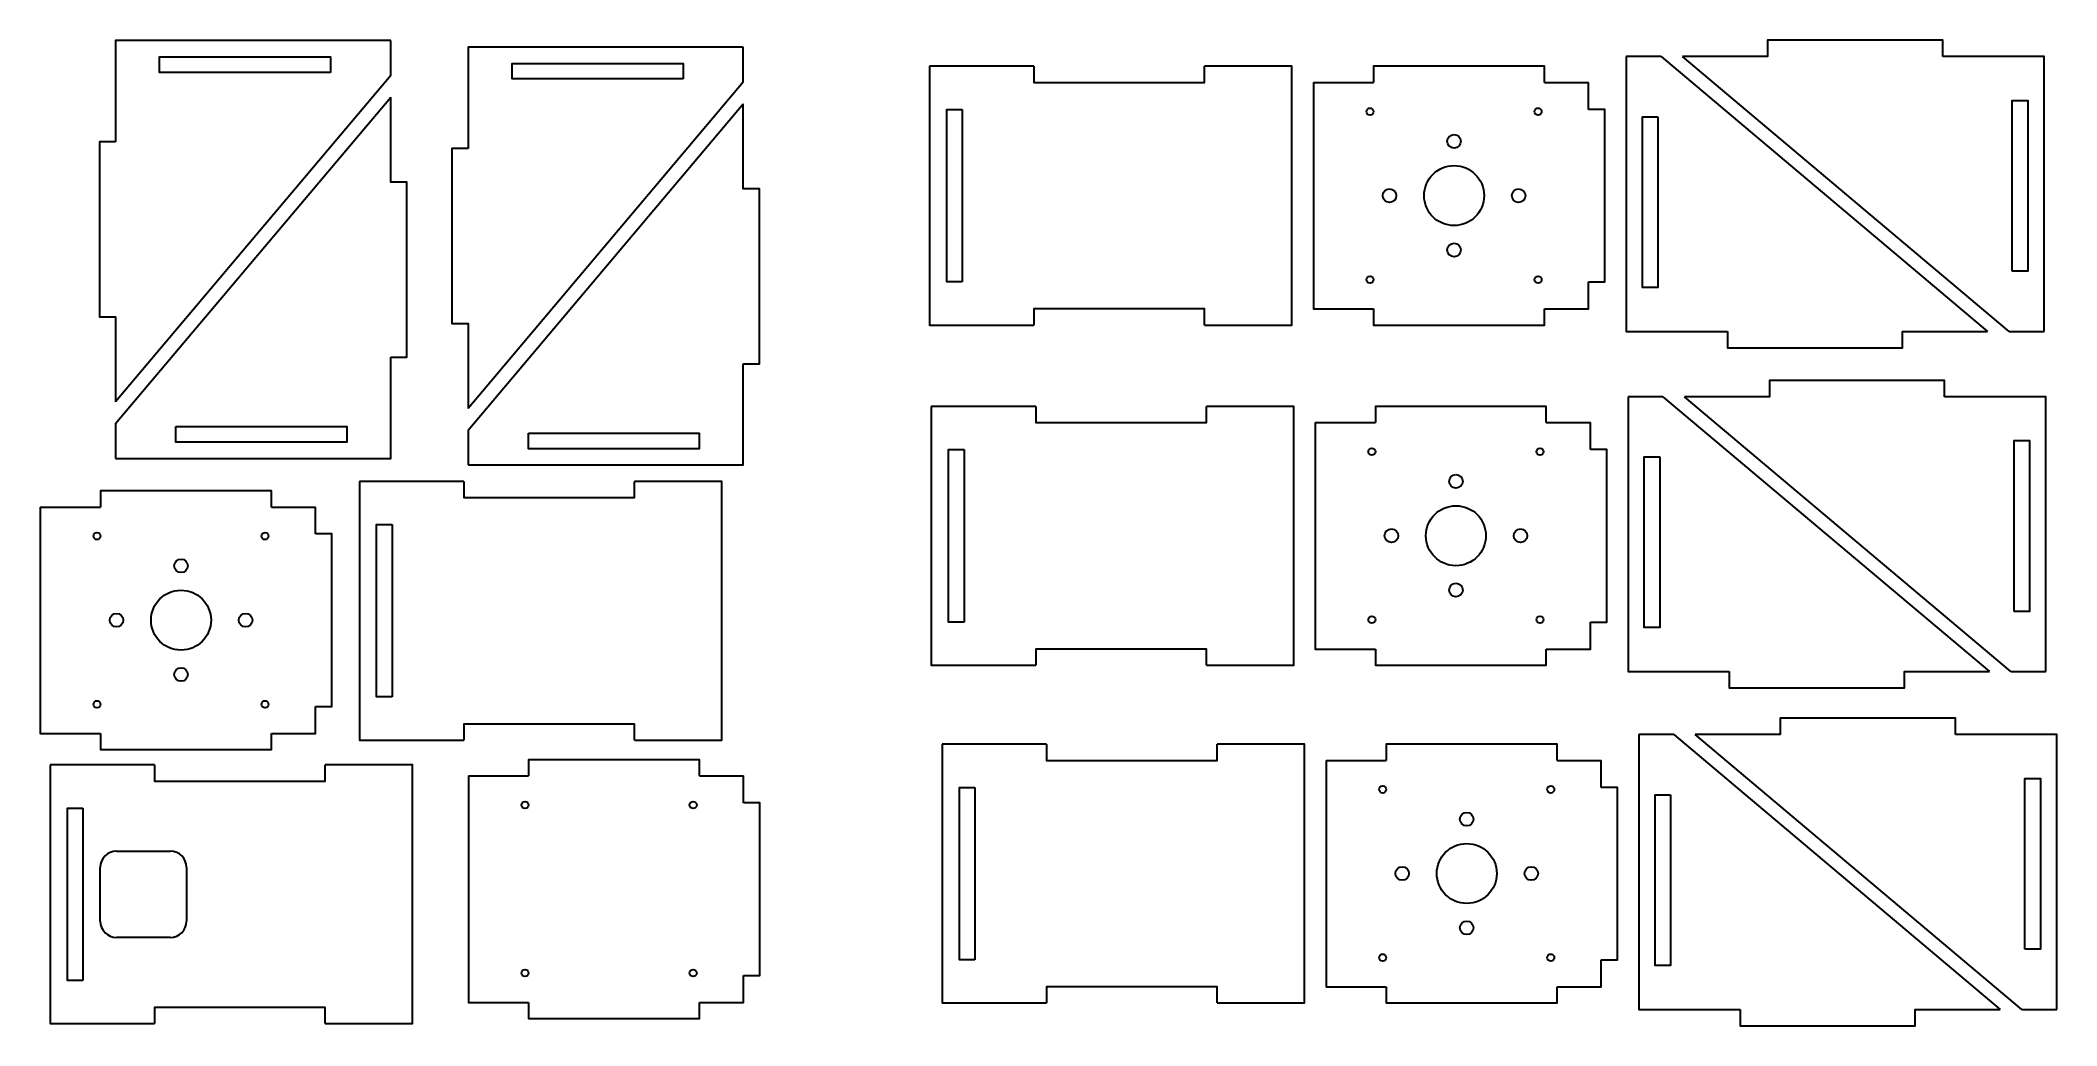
# Model space of a CAD drawing. Header units: centimetres. Extents: x -14.8 to 14.9, y -7.3 to 7.2.
import ezdxf

# ---------------------------------------------------------------- set-up
doc = ezdxf.new("R2010")
doc.units = ezdxf.units.CM
doc.header["$MEASUREMENT"] = 0
doc.layers.add('Layer 1', color=7, linetype='Continuous')

msp = doc.modelspace()

# ---------------------------------------------------------------- linework, layer by layer
at = {"layer": 'Layer 1', "color": 250, "lineweight": 30}
for centre in [(6.00663, 5.67847), (5.05667, 4.87849), (6.95659, 4.87849), (6.00663, 4.07852), (6.0344, 0.67015), (5.08444, -0.12983), (6.98436, -0.12983), (-12.73303, -0.5734), (6.0344, -0.9298), (-13.68299, -1.37338), (-11.78307, -1.37338), (-12.73303, -2.17335), (6.19316, -4.30404), (5.2432, -5.10402), (7.14312, -5.10402), (6.19316, -5.90399)]:
    msp.add_ellipse(centre, major_axis=(0, 0.09995), ratio=1, dxfattribs=at)
at = {"layer": 'Layer 1', "lineweight": 30}
for points, knots in [([(-9.64658, 7.16041), (-9.64658, 7.16041), (-13.69577, 7.16041), (-13.69577, 7.16041), (-13.69577, 7.16041), (-13.69577, 7.16041), (-13.69577, 5.67027), (-13.69577, 5.67027)], [0, 0, 0, 0, 0.33333333, 0.33333333, 0.33333333, 0.33333333, 1, 1, 1, 1]), ([(13.20056, 6.92604), (13.20056, 6.92604), (13.20056, 7.16522), (13.20056, 7.16522), (13.20056, 7.16522), (13.20056, 7.16522), (10.62246, 7.16522), (10.62246, 7.16522), (10.62246, 7.16522), (10.62246, 7.16522), (10.62246, 6.92604), (10.62246, 6.92604), (10.62246, 6.92604), (10.62246, 6.92604), (9.37151, 6.92604), (9.37151, 6.92604)], [0, 0, 0, 0, 0.2, 0.2, 0.2, 0.2, 0.4, 0.4, 0.4, 0.4, 0.6, 0.6, 0.6, 0.6, 1, 1, 1, 1]), ([(-10.53347, 6.69262), (-10.53347, 6.69262), (-10.53347, 6.92122), (-10.53347, 6.92122), (-10.53347, 6.92122), (-10.53347, 6.92122), (-13.04807, 6.92122), (-13.04807, 6.92122), (-13.04807, 6.92122), (-13.04807, 6.92122), (-13.04807, 6.69262), (-13.04807, 6.69262), (-13.04807, 6.69262), (-13.04807, 6.69262), (-10.53347, 6.69262), (-10.53347, 6.69262)], [0, 0, 0, 0, 0.2, 0.2, 0.2, 0.2, 0.4, 0.4, 0.4, 0.4, 0.6, 0.6, 0.6, 0.6, 1, 1, 1, 1]), ([(-4.45584, 7.06342), (-4.45584, 7.06342), (-8.50503, 7.06342), (-8.50503, 7.06342), (-8.50503, 7.06342), (-8.50503, 7.06342), (-8.50503, 5.57328), (-8.50503, 5.57328)], [0, 0, 0, 0, 0.33333333, 0.33333333, 0.33333333, 0.33333333, 1, 1, 1, 1]), ([(8.53966, 6.92604), (8.53966, 6.92604), (8.53966, 2.87685), (8.53966, 2.87685), (8.53966, 2.87685), (8.53966, 2.87685), (10.0298, 2.87685), (10.0298, 2.87685)], [0, 0, 0, 0, 0.33333333, 0.33333333, 0.33333333, 0.33333333, 1, 1, 1, 1]), ([(14.6907, 2.87685), (14.6907, 2.87685), (14.6907, 6.92604), (14.6907, 6.92604), (14.6907, 6.92604), (14.6907, 6.92604), (13.20056, 6.92604), (13.20056, 6.92604)], [0, 0, 0, 0, 0.33333333, 0.33333333, 0.33333333, 0.33333333, 1, 1, 1, 1]), ([(-5.34273, 6.59563), (-5.34273, 6.59563), (-5.34273, 6.82423), (-5.34273, 6.82423), (-5.34273, 6.82423), (-5.34273, 6.82423), (-7.85733, 6.82423), (-7.85733, 6.82423), (-7.85733, 6.82423), (-7.85733, 6.82423), (-7.85733, 6.59563), (-7.85733, 6.59563), (-7.85733, 6.59563), (-7.85733, 6.59563), (-5.34273, 6.59563), (-5.34273, 6.59563)], [0, 0, 0, 0, 0.2, 0.2, 0.2, 0.2, 0.4, 0.4, 0.4, 0.4, 0.6, 0.6, 0.6, 0.6, 1, 1, 1, 1]), ([(-1.71602, 6.78243), (-1.71602, 6.78243), (-1.71602, 2.97243), (-1.71602, 2.97243), (-1.71602, 2.97243), (-1.71602, 2.97243), (-0.17932, 2.97243), (-0.17932, 2.97243)], [0, 0, 0, 0, 0.33333333, 0.33333333, 0.33333333, 0.33333333, 1, 1, 1, 1]), ([(-0.17932, 6.78243), (-0.17932, 6.78243), (-0.17932, 6.54325), (-0.17932, 6.54325), (-0.17932, 6.54325), (-0.17932, 6.54325), (2.33528, 6.54325), (2.33528, 6.54325), (2.33528, 6.54325), (2.33528, 6.54325), (2.33528, 6.78243), (2.33528, 6.78243)], [0, 0, 0, 0, 0.25, 0.25, 0.25, 0.25, 0.5, 0.5, 0.5, 0.5, 1, 1, 1, 1]), ([(2.33528, 2.97243), (2.33528, 2.97243), (3.61798, 2.97243), (3.61798, 2.97243), (3.61798, 2.97243), (3.61798, 2.97243), (3.61798, 6.78243), (3.61798, 6.78243), (3.61798, 6.78243), (3.61798, 6.78243), (2.33528, 6.78243), (2.33528, 6.78243)], [0, 0, 0, 0, 0.25, 0.25, 0.25, 0.25, 0.5, 0.5, 0.5, 0.5, 1, 1, 1, 1]), ([(3.93548, 6.54325), (3.93548, 6.54325), (3.93548, 3.2095), (3.93548, 3.2095), (3.93548, 3.2095), (3.93548, 3.2095), (4.82236, 3.2095), (4.82236, 3.2095)], [0, 0, 0, 0, 0.33333333, 0.33333333, 0.33333333, 0.33333333, 1, 1, 1, 1]), ([(7.33696, 6.54325), (7.33696, 6.54325), (7.33696, 6.78243), (7.33696, 6.78243), (7.33696, 6.78243), (7.33696, 6.78243), (4.82236, 6.78243), (4.82236, 6.78243), (4.82236, 6.78243), (4.82236, 6.78243), (4.82236, 6.54325), (4.82236, 6.54325)], [0, 0, 0, 0, 0.25, 0.25, 0.25, 0.25, 0.5, 0.5, 0.5, 0.5, 1, 1, 1, 1]), ([(-9.64658, 2.49951), (-9.64658, 2.49951), (-9.4074, 2.49951), (-9.4074, 2.49951), (-9.4074, 2.49951), (-9.4074, 2.49951), (-9.4074, 5.07761), (-9.4074, 5.07761), (-9.4074, 5.07761), (-9.4074, 5.07761), (-9.64658, 5.07761), (-9.64658, 5.07761), (-9.64658, 5.07761), (-9.64658, 5.07761), (-9.64658, 6.32856), (-9.64658, 6.32856)], [0, 0, 0, 0, 0.2, 0.2, 0.2, 0.2, 0.4, 0.4, 0.4, 0.4, 0.6, 0.6, 0.6, 0.6, 1, 1, 1, 1]), ([(14.22291, 3.76374), (14.22291, 3.76374), (14.45151, 3.76374), (14.45151, 3.76374), (14.45151, 3.76374), (14.45151, 3.76374), (14.45151, 6.27834), (14.45151, 6.27834), (14.45151, 6.27834), (14.45151, 6.27834), (14.22291, 6.27834), (14.22291, 6.27834), (14.22291, 6.27834), (14.22291, 6.27834), (14.22291, 3.76374), (14.22291, 3.76374)], [0, 0, 0, 0, 0.2, 0.2, 0.2, 0.2, 0.4, 0.4, 0.4, 0.4, 0.6, 0.6, 0.6, 0.6, 1, 1, 1, 1]), ([(-4.45584, 2.40252), (-4.45584, 2.40252), (-4.21666, 2.40252), (-4.21666, 2.40252), (-4.21666, 2.40252), (-4.21666, 2.40252), (-4.21666, 4.98062), (-4.21666, 4.98062), (-4.21666, 4.98062), (-4.21666, 4.98062), (-4.45584, 4.98062), (-4.45584, 4.98062), (-4.45584, 4.98062), (-4.45584, 4.98062), (-4.45584, 6.23157), (-4.45584, 6.23157)], [0, 0, 0, 0, 0.2, 0.2, 0.2, 0.2, 0.4, 0.4, 0.4, 0.4, 0.6, 0.6, 0.6, 0.6, 1, 1, 1, 1]), ([(-1.23342, 3.60743), (-1.23342, 3.60743), (-1.46202, 3.60743), (-1.46202, 3.60743), (-1.46202, 3.60743), (-1.46202, 3.60743), (-1.46202, 6.1432), (-1.46202, 6.1432), (-1.46202, 6.1432), (-1.46202, 6.1432), (-1.46202, 6.14743), (-1.46202, 6.14743), (-1.46202, 6.14743), (-1.46202, 6.14743), (-1.23342, 6.14743), (-1.23342, 6.14743)], [0, 0, 0, 0, 0.2, 0.2, 0.2, 0.2, 0.4, 0.4, 0.4, 0.4, 0.6, 0.6, 0.6, 0.6, 1, 1, 1, 1]), ([(4.8211, 6.11588), (4.8211, 6.14452), (4.79788, 6.16774), (4.76924, 6.16774), (4.76924, 6.16774), (4.7406, 6.16774), (4.71739, 6.14452), (4.71739, 6.11588), (4.71739, 6.11588), (4.71739, 6.08724), (4.7406, 6.06402), (4.76924, 6.06402), (4.76924, 6.06402), (4.79788, 6.06402), (4.8211, 6.08724), (4.8211, 6.11588)], [0, 0, 0, 0, 0.2, 0.2, 0.2, 0.2, 0.4, 0.4, 0.4, 0.4, 0.6, 0.6, 0.6, 0.6, 1, 1, 1, 1]), ([(7.29588, 6.11588), (7.29588, 6.14452), (7.27266, 6.16774), (7.24402, 6.16774), (7.24402, 6.16774), (7.21538, 6.16774), (7.19217, 6.14452), (7.19217, 6.11588), (7.19217, 6.11588), (7.19217, 6.08724), (7.21538, 6.06402), (7.24402, 6.06402), (7.24402, 6.06402), (7.27266, 6.06402), (7.29588, 6.08724), (7.29588, 6.11588)], [0, 0, 0, 0, 0.2, 0.2, 0.2, 0.2, 0.4, 0.4, 0.4, 0.4, 0.6, 0.6, 0.6, 0.6, 1, 1, 1, 1]), ([(7.98678, 3.60743), (7.98678, 3.60743), (8.22596, 3.60743), (8.22596, 3.60743), (8.22596, 3.60743), (8.22596, 3.60743), (8.22596, 6.14743), (8.22596, 6.14743), (8.22596, 6.14743), (8.22596, 6.14743), (7.98678, 6.14743), (7.98678, 6.14743)], [0, 0, 0, 0, 0.25, 0.25, 0.25, 0.25, 0.5, 0.5, 0.5, 0.5, 1, 1, 1, 1]), ([(9.00745, 6.03915), (9.00745, 6.03915), (8.77885, 6.03915), (8.77885, 6.03915), (8.77885, 6.03915), (8.77885, 6.03915), (8.77885, 3.52455), (8.77885, 3.52455), (8.77885, 3.52455), (8.77885, 3.52455), (9.00745, 3.52455), (9.00745, 3.52455), (9.00745, 3.52455), (9.00745, 3.52455), (9.00745, 6.03915), (9.00745, 6.03915)], [0, 0, 0, 0, 0.2, 0.2, 0.2, 0.2, 0.4, 0.4, 0.4, 0.4, 0.6, 0.6, 0.6, 0.6, 1, 1, 1, 1]), ([(-13.69577, 5.67027), (-13.69577, 5.67027), (-13.93495, 5.67027), (-13.93495, 5.67027), (-13.93495, 5.67027), (-13.93495, 5.67027), (-13.93495, 3.09217), (-13.93495, 3.09217), (-13.93495, 3.09217), (-13.93495, 3.09217), (-13.69577, 3.09217), (-13.69577, 3.09217), (-13.69577, 3.09217), (-13.69577, 3.09217), (-13.69577, 1.84122), (-13.69577, 1.84122)], [0, 0, 0, 0, 0.2, 0.2, 0.2, 0.2, 0.4, 0.4, 0.4, 0.4, 0.6, 0.6, 0.6, 0.6, 1, 1, 1, 1]), ([(-8.50503, 5.57328), (-8.50503, 5.57328), (-8.74421, 5.57328), (-8.74421, 5.57328), (-8.74421, 5.57328), (-8.74421, 5.57328), (-8.74421, 2.99518), (-8.74421, 2.99518), (-8.74421, 2.99518), (-8.74421, 2.99518), (-8.50503, 2.99518), (-8.50503, 2.99518), (-8.50503, 2.99518), (-8.50503, 2.99518), (-8.50503, 1.74423), (-8.50503, 1.74423)], [0, 0, 0, 0, 0.2, 0.2, 0.2, 0.2, 0.4, 0.4, 0.4, 0.4, 0.6, 0.6, 0.6, 0.6, 1, 1, 1, 1]), ([(6.44796, 4.87849), (6.44796, 5.12223), (6.25037, 5.31982), (6.00664, 5.31982), (6.00664, 5.31982), (5.7629, 5.31982), (5.56531, 5.12223), (5.56531, 4.87849), (5.56531, 4.87849), (5.56531, 4.63475), (5.7629, 4.43717), (6.00664, 4.43717), (6.00664, 4.43717), (6.25037, 4.43717), (6.44796, 4.63475), (6.44796, 4.87849)], [0, 0, 0, 0, 0.2, 0.2, 0.2, 0.2, 0.4, 0.4, 0.4, 0.4, 0.6, 0.6, 0.6, 0.6, 1, 1, 1, 1]), ([(4.8211, 3.6411), (4.8211, 3.66974), (4.79788, 3.69296), (4.76924, 3.69296), (4.76924, 3.69296), (4.7406, 3.69296), (4.71739, 3.66974), (4.71739, 3.6411), (4.71739, 3.6411), (4.71739, 3.61246), (4.7406, 3.58924), (4.76924, 3.58924), (4.76924, 3.58924), (4.79788, 3.58924), (4.8211, 3.61246), (4.8211, 3.6411)], [0, 0, 0, 0, 0.2, 0.2, 0.2, 0.2, 0.4, 0.4, 0.4, 0.4, 0.6, 0.6, 0.6, 0.6, 1, 1, 1, 1]), ([(7.29588, 3.6411), (7.29588, 3.66974), (7.27266, 3.69296), (7.24402, 3.69296), (7.24402, 3.69296), (7.21538, 3.69296), (7.19217, 3.66974), (7.19217, 3.6411), (7.19217, 3.6411), (7.19217, 3.61246), (7.21538, 3.58924), (7.24402, 3.58924), (7.24402, 3.58924), (7.27266, 3.58924), (7.29588, 3.61246), (7.29588, 3.6411)], [0, 0, 0, 0, 0.2, 0.2, 0.2, 0.2, 0.4, 0.4, 0.4, 0.4, 0.6, 0.6, 0.6, 0.6, 1, 1, 1, 1]), ([(7.33696, 3.2095), (7.33696, 3.2095), (7.98678, 3.2095), (7.98678, 3.2095), (7.98678, 3.2095), (7.98678, 3.2095), (7.98678, 3.60743), (7.98678, 3.60743)], [0, 0, 0, 0, 0.33333333, 0.33333333, 0.33333333, 0.33333333, 1, 1, 1, 1]), ([(2.33528, 2.97243), (2.33528, 2.97243), (2.33528, 3.2095), (2.33528, 3.2095), (2.33528, 3.2095), (2.33528, 3.2095), (-0.17932, 3.2095), (-0.17932, 3.2095), (-0.17932, 3.2095), (-0.17932, 3.2095), (-0.17932, 2.97243), (-0.17932, 2.97243)], [0, 0, 0, 0, 0.25, 0.25, 0.25, 0.25, 0.5, 0.5, 0.5, 0.5, 1, 1, 1, 1]), ([(4.82236, 3.2095), (4.82236, 3.2095), (4.82236, 2.97243), (4.82236, 2.97243), (4.82236, 2.97243), (4.82236, 2.97243), (7.33696, 2.97243), (7.33696, 2.97243), (7.33696, 2.97243), (7.33696, 2.97243), (7.33696, 3.2095), (7.33696, 3.2095)], [0, 0, 0, 0, 0.25, 0.25, 0.25, 0.25, 0.5, 0.5, 0.5, 0.5, 1, 1, 1, 1]), ([(10.0298, 2.87685), (10.0298, 2.87685), (10.0298, 2.63767), (10.0298, 2.63767), (10.0298, 2.63767), (10.0298, 2.63767), (12.6079, 2.63767), (12.6079, 2.63767), (12.6079, 2.63767), (12.6079, 2.63767), (12.6079, 2.87685), (12.6079, 2.87685), (12.6079, 2.87685), (12.6079, 2.87685), (13.85885, 2.87685), (13.85885, 2.87685)], [0, 0, 0, 0, 0.2, 0.2, 0.2, 0.2, 0.4, 0.4, 0.4, 0.4, 0.6, 0.6, 0.6, 0.6, 1, 1, 1, 1]), ([(-13.69577, 1.00937), (-13.69577, 1.00937), (-9.64658, 1.00937), (-9.64658, 1.00937), (-9.64658, 1.00937), (-9.64658, 1.00937), (-9.64658, 2.49951), (-9.64658, 2.49951)], [0, 0, 0, 0, 0.33333333, 0.33333333, 0.33333333, 0.33333333, 1, 1, 1, 1]), ([(-8.50503, 0.91238), (-8.50503, 0.91238), (-4.45584, 0.91238), (-4.45584, 0.91238), (-4.45584, 0.91238), (-4.45584, 0.91238), (-4.45584, 2.40252), (-4.45584, 2.40252)], [0, 0, 0, 0, 0.33333333, 0.33333333, 0.33333333, 0.33333333, 1, 1, 1, 1]), ([(13.22833, 1.91772), (13.22833, 1.91772), (13.22833, 2.1569), (13.22833, 2.1569), (13.22833, 2.1569), (13.22833, 2.1569), (10.65023, 2.1569), (10.65023, 2.1569), (10.65023, 2.1569), (10.65023, 2.1569), (10.65023, 1.91772), (10.65023, 1.91772), (10.65023, 1.91772), (10.65023, 1.91772), (9.39928, 1.91772), (9.39928, 1.91772)], [0, 0, 0, 0, 0.2, 0.2, 0.2, 0.2, 0.4, 0.4, 0.4, 0.4, 0.6, 0.6, 0.6, 0.6, 1, 1, 1, 1]), ([(8.56743, 1.91772), (8.56743, 1.91772), (8.56743, -2.13147), (8.56743, -2.13147), (8.56743, -2.13147), (8.56743, -2.13147), (10.05757, -2.13147), (10.05757, -2.13147)], [0, 0, 0, 0, 0.33333333, 0.33333333, 0.33333333, 0.33333333, 1, 1, 1, 1]), ([(14.71847, -2.13147), (14.71847, -2.13147), (14.71847, 1.91772), (14.71847, 1.91772), (14.71847, 1.91772), (14.71847, 1.91772), (13.22833, 1.91772), (13.22833, 1.91772)], [0, 0, 0, 0, 0.33333333, 0.33333333, 0.33333333, 0.33333333, 1, 1, 1, 1]), ([(-1.68825, 1.77411), (-1.68825, 1.77411), (-1.68825, -2.03589), (-1.68825, -2.03589), (-1.68825, -2.03589), (-1.68825, -2.03589), (-0.15155, -2.03589), (-0.15155, -2.03589)], [0, 0, 0, 0, 0.33333333, 0.33333333, 0.33333333, 0.33333333, 1, 1, 1, 1]), ([(-0.15155, 1.77411), (-0.15155, 1.77411), (-0.15155, 1.53493), (-0.15155, 1.53493), (-0.15155, 1.53493), (-0.15155, 1.53493), (2.36305, 1.53493), (2.36305, 1.53493), (2.36305, 1.53493), (2.36305, 1.53493), (2.36305, 1.77411), (2.36305, 1.77411)], [0, 0, 0, 0, 0.25, 0.25, 0.25, 0.25, 0.5, 0.5, 0.5, 0.5, 1, 1, 1, 1]), ([(2.36305, -2.03589), (2.36305, -2.03589), (3.64575, -2.03589), (3.64575, -2.03589), (3.64575, -2.03589), (3.64575, -2.03589), (3.64575, 1.77411), (3.64575, 1.77411), (3.64575, 1.77411), (3.64575, 1.77411), (2.36305, 1.77411), (2.36305, 1.77411)], [0, 0, 0, 0, 0.25, 0.25, 0.25, 0.25, 0.5, 0.5, 0.5, 0.5, 1, 1, 1, 1]), ([(3.96325, 1.53493), (3.96325, 1.53493), (3.96325, -1.79882), (3.96325, -1.79882), (3.96325, -1.79882), (3.96325, -1.79882), (4.85013, -1.79882), (4.85013, -1.79882)], [0, 0, 0, 0, 0.33333333, 0.33333333, 0.33333333, 0.33333333, 1, 1, 1, 1]), ([(7.36473, 1.53493), (7.36473, 1.53493), (7.36473, 1.77411), (7.36473, 1.77411), (7.36473, 1.77411), (7.36473, 1.77411), (4.85013, 1.77411), (4.85013, 1.77411), (4.85013, 1.77411), (4.85013, 1.77411), (4.85013, 1.53493), (4.85013, 1.53493)], [0, 0, 0, 0, 0.25, 0.25, 0.25, 0.25, 0.5, 0.5, 0.5, 0.5, 1, 1, 1, 1]), ([(-12.80888, 1.47716), (-12.80888, 1.47716), (-12.80888, 1.24856), (-12.80888, 1.24856), (-12.80888, 1.24856), (-12.80888, 1.24856), (-10.29428, 1.24856), (-10.29428, 1.24856), (-10.29428, 1.24856), (-10.29428, 1.24856), (-10.29428, 1.47716), (-10.29428, 1.47716), (-10.29428, 1.47716), (-10.29428, 1.47716), (-12.80888, 1.47716), (-12.80888, 1.47716)], [0, 0, 0, 0, 0.2, 0.2, 0.2, 0.2, 0.4, 0.4, 0.4, 0.4, 0.6, 0.6, 0.6, 0.6, 1, 1, 1, 1]), ([(-7.61814, 1.38017), (-7.61814, 1.38017), (-7.61814, 1.15157), (-7.61814, 1.15157), (-7.61814, 1.15157), (-7.61814, 1.15157), (-5.10354, 1.15157), (-5.10354, 1.15157), (-5.10354, 1.15157), (-5.10354, 1.15157), (-5.10354, 1.38017), (-5.10354, 1.38017), (-5.10354, 1.38017), (-5.10354, 1.38017), (-7.61814, 1.38017), (-7.61814, 1.38017)], [0, 0, 0, 0, 0.2, 0.2, 0.2, 0.2, 0.4, 0.4, 0.4, 0.4, 0.6, 0.6, 0.6, 0.6, 1, 1, 1, 1]), ([(14.25068, -1.24458), (14.25068, -1.24458), (14.47928, -1.24458), (14.47928, -1.24458), (14.47928, -1.24458), (14.47928, -1.24458), (14.47928, 1.27002), (14.47928, 1.27002), (14.47928, 1.27002), (14.47928, 1.27002), (14.25068, 1.27002), (14.25068, 1.27002), (14.25068, 1.27002), (14.25068, 1.27002), (14.25068, -1.24458), (14.25068, -1.24458)], [0, 0, 0, 0, 0.2, 0.2, 0.2, 0.2, 0.4, 0.4, 0.4, 0.4, 0.6, 0.6, 0.6, 0.6, 1, 1, 1, 1]), ([(-1.20565, -1.40089), (-1.20565, -1.40089), (-1.43425, -1.40089), (-1.43425, -1.40089), (-1.43425, -1.40089), (-1.43425, -1.40089), (-1.43425, 1.13488), (-1.43425, 1.13488), (-1.43425, 1.13488), (-1.43425, 1.13488), (-1.43425, 1.13911), (-1.43425, 1.13911), (-1.43425, 1.13911), (-1.43425, 1.13911), (-1.20565, 1.13911), (-1.20565, 1.13911)], [0, 0, 0, 0, 0.2, 0.2, 0.2, 0.2, 0.4, 0.4, 0.4, 0.4, 0.6, 0.6, 0.6, 0.6, 1, 1, 1, 1]), ([(4.84887, 1.10756), (4.84887, 1.1362), (4.82565, 1.15942), (4.79701, 1.15942), (4.79701, 1.15942), (4.76837, 1.15942), (4.74516, 1.1362), (4.74516, 1.10756), (4.74516, 1.10756), (4.74516, 1.07892), (4.76837, 1.0557), (4.79701, 1.0557), (4.79701, 1.0557), (4.82565, 1.0557), (4.84887, 1.07892), (4.84887, 1.10756)], [0, 0, 0, 0, 0.2, 0.2, 0.2, 0.2, 0.4, 0.4, 0.4, 0.4, 0.6, 0.6, 0.6, 0.6, 1, 1, 1, 1]), ([(7.32365, 1.10756), (7.32365, 1.1362), (7.30043, 1.15942), (7.27179, 1.15942), (7.27179, 1.15942), (7.24315, 1.15942), (7.21994, 1.1362), (7.21994, 1.10756), (7.21994, 1.10756), (7.21994, 1.07892), (7.24315, 1.0557), (7.27179, 1.0557), (7.27179, 1.0557), (7.30043, 1.0557), (7.32365, 1.07892), (7.32365, 1.10756)], [0, 0, 0, 0, 0.2, 0.2, 0.2, 0.2, 0.4, 0.4, 0.4, 0.4, 0.6, 0.6, 0.6, 0.6, 1, 1, 1, 1]), ([(8.01455, -1.40089), (8.01455, -1.40089), (8.25373, -1.40089), (8.25373, -1.40089), (8.25373, -1.40089), (8.25373, -1.40089), (8.25373, 1.13911), (8.25373, 1.13911), (8.25373, 1.13911), (8.25373, 1.13911), (8.01455, 1.13911), (8.01455, 1.13911)], [0, 0, 0, 0, 0.25, 0.25, 0.25, 0.25, 0.5, 0.5, 0.5, 0.5, 1, 1, 1, 1]), ([(9.03522, 1.03083), (9.03522, 1.03083), (8.80662, 1.03083), (8.80662, 1.03083), (8.80662, 1.03083), (8.80662, 1.03083), (8.80662, -1.48377), (8.80662, -1.48377), (8.80662, -1.48377), (8.80662, -1.48377), (9.03522, -1.48377), (9.03522, -1.48377), (9.03522, -1.48377), (9.03522, -1.48377), (9.03522, 1.03083), (9.03522, 1.03083)], [0, 0, 0, 0, 0.2, 0.2, 0.2, 0.2, 0.4, 0.4, 0.4, 0.4, 0.6, 0.6, 0.6, 0.6, 1, 1, 1, 1]), ([(-10.1073, 0.67027), (-10.1073, 0.67027), (-10.1073, -3.13973), (-10.1073, -3.13973), (-10.1073, -3.13973), (-10.1073, -3.13973), (-8.5706, -3.13973), (-8.5706, -3.13973)], [0, 0, 0, 0, 0.33333333, 0.33333333, 0.33333333, 0.33333333, 1, 1, 1, 1]), ([(-8.5706, 0.67027), (-8.5706, 0.67027), (-8.5706, 0.43109), (-8.5706, 0.43109), (-8.5706, 0.43109), (-8.5706, 0.43109), (-6.056, 0.43109), (-6.056, 0.43109), (-6.056, 0.43109), (-6.056, 0.43109), (-6.056, 0.67027), (-6.056, 0.67027)], [0, 0, 0, 0, 0.25, 0.25, 0.25, 0.25, 0.5, 0.5, 0.5, 0.5, 1, 1, 1, 1]), ([(-6.056, -3.13973), (-6.056, -3.13973), (-4.7733, -3.13973), (-4.7733, -3.13973), (-4.7733, -3.13973), (-4.7733, -3.13973), (-4.7733, 0.67027), (-4.7733, 0.67027), (-4.7733, 0.67027), (-4.7733, 0.67027), (-6.056, 0.67027), (-6.056, 0.67027)], [0, 0, 0, 0, 0.25, 0.25, 0.25, 0.25, 0.5, 0.5, 0.5, 0.5, 1, 1, 1, 1]), ([(-11.4027, 0.29138), (-11.4027, 0.29138), (-11.4027, 0.53056), (-11.4027, 0.53056), (-11.4027, 0.53056), (-11.4027, 0.53056), (-13.9173, 0.53056), (-13.9173, 0.53056), (-13.9173, 0.53056), (-13.9173, 0.53056), (-13.9173, 0.29138), (-13.9173, 0.29138)], [0, 0, 0, 0, 0.25, 0.25, 0.25, 0.25, 0.5, 0.5, 0.5, 0.5, 1, 1, 1, 1]), ([(6.47573, -0.12983), (6.47573, 0.11391), (6.27814, 0.3115), (6.03441, 0.3115), (6.03441, 0.3115), (5.79067, 0.3115), (5.59308, 0.11391), (5.59308, -0.12983), (5.59308, -0.12983), (5.59308, -0.37357), (5.79067, -0.57115), (6.03441, -0.57115), (6.03441, -0.57115), (6.27814, -0.57115), (6.47573, -0.37357), (6.47573, -0.12983)], [0, 0, 0, 0, 0.2, 0.2, 0.2, 0.2, 0.4, 0.4, 0.4, 0.4, 0.6, 0.6, 0.6, 0.6, 1, 1, 1, 1]), ([(-14.80418, 0.29138), (-14.80418, 0.29138), (-14.80418, -3.04237), (-14.80418, -3.04237), (-14.80418, -3.04237), (-14.80418, -3.04237), (-13.9173, -3.04237), (-13.9173, -3.04237)], [0, 0, 0, 0, 0.33333333, 0.33333333, 0.33333333, 0.33333333, 1, 1, 1, 1]), ([(-9.6247, -2.50473), (-9.6247, -2.50473), (-9.8533, -2.50473), (-9.8533, -2.50473), (-9.8533, -2.50473), (-9.8533, -2.50473), (-9.8533, 0.03104), (-9.8533, 0.03104), (-9.8533, 0.03104), (-9.8533, 0.03104), (-9.8533, 0.03527), (-9.8533, 0.03527), (-9.8533, 0.03527), (-9.8533, 0.03527), (-9.6247, 0.03527), (-9.6247, 0.03527)], [0, 0, 0, 0, 0.2, 0.2, 0.2, 0.2, 0.4, 0.4, 0.4, 0.4, 0.6, 0.6, 0.6, 0.6, 1, 1, 1, 1]), ([(-13.91856, -0.13599), (-13.91856, -0.10735), (-13.94178, -0.08413), (-13.97042, -0.08413), (-13.97042, -0.08413), (-13.99906, -0.08413), (-14.02227, -0.10735), (-14.02227, -0.13599), (-14.02227, -0.13599), (-14.02227, -0.16463), (-13.99906, -0.18785), (-13.97042, -0.18785), (-13.97042, -0.18785), (-13.94178, -0.18785), (-13.91856, -0.16463), (-13.91856, -0.13599)], [0, 0, 0, 0, 0.2, 0.2, 0.2, 0.2, 0.4, 0.4, 0.4, 0.4, 0.6, 0.6, 0.6, 0.6, 1, 1, 1, 1]), ([(-11.44378, -0.13599), (-11.44378, -0.10735), (-11.467, -0.08413), (-11.49564, -0.08413), (-11.49564, -0.08413), (-11.52428, -0.08413), (-11.54749, -0.10735), (-11.54749, -0.13599), (-11.54749, -0.13599), (-11.54749, -0.16463), (-11.52428, -0.18785), (-11.49564, -0.18785), (-11.49564, -0.18785), (-11.467, -0.18785), (-11.44378, -0.16463), (-11.44378, -0.13599)], [0, 0, 0, 0, 0.2, 0.2, 0.2, 0.2, 0.4, 0.4, 0.4, 0.4, 0.6, 0.6, 0.6, 0.6, 1, 1, 1, 1]), ([(-10.75288, -2.64444), (-10.75288, -2.64444), (-10.5137, -2.64444), (-10.5137, -2.64444), (-10.5137, -2.64444), (-10.5137, -2.64444), (-10.5137, -0.10444), (-10.5137, -0.10444), (-10.5137, -0.10444), (-10.5137, -0.10444), (-10.75288, -0.10444), (-10.75288, -0.10444)], [0, 0, 0, 0, 0.25, 0.25, 0.25, 0.25, 0.5, 0.5, 0.5, 0.5, 1, 1, 1, 1]), ([(-12.2917, -1.37338), (-12.2917, -1.12964), (-12.48929, -0.93205), (-12.73302, -0.93205), (-12.73302, -0.93205), (-12.97676, -0.93205), (-13.17435, -1.12964), (-13.17435, -1.37338), (-13.17435, -1.37338), (-13.17435, -1.61712), (-12.97676, -1.8147), (-12.73302, -1.8147), (-12.73302, -1.8147), (-12.48929, -1.8147), (-12.2917, -1.61712), (-12.2917, -1.37338)], [0, 0, 0, 0, 0.2, 0.2, 0.2, 0.2, 0.4, 0.4, 0.4, 0.4, 0.6, 0.6, 0.6, 0.6, 1, 1, 1, 1]), ([(4.84887, -1.36722), (4.84887, -1.33858), (4.82565, -1.31536), (4.79701, -1.31536), (4.79701, -1.31536), (4.76837, -1.31536), (4.74516, -1.33858), (4.74516, -1.36722), (4.74516, -1.36722), (4.74516, -1.39586), (4.76837, -1.41908), (4.79701, -1.41908), (4.79701, -1.41908), (4.82565, -1.41908), (4.84887, -1.39586), (4.84887, -1.36722)], [0, 0, 0, 0, 0.2, 0.2, 0.2, 0.2, 0.4, 0.4, 0.4, 0.4, 0.6, 0.6, 0.6, 0.6, 1, 1, 1, 1]), ([(7.32365, -1.36722), (7.32365, -1.33858), (7.30043, -1.31536), (7.27179, -1.31536), (7.27179, -1.31536), (7.24315, -1.31536), (7.21994, -1.33858), (7.21994, -1.36722), (7.21994, -1.36722), (7.21994, -1.39586), (7.24315, -1.41908), (7.27179, -1.41908), (7.27179, -1.41908), (7.30043, -1.41908), (7.32365, -1.39586), (7.32365, -1.36722)], [0, 0, 0, 0, 0.2, 0.2, 0.2, 0.2, 0.4, 0.4, 0.4, 0.4, 0.6, 0.6, 0.6, 0.6, 1, 1, 1, 1]), ([(7.36473, -1.79882), (7.36473, -1.79882), (8.01455, -1.79882), (8.01455, -1.79882), (8.01455, -1.79882), (8.01455, -1.79882), (8.01455, -1.40089), (8.01455, -1.40089)], [0, 0, 0, 0, 0.33333333, 0.33333333, 0.33333333, 0.33333333, 1, 1, 1, 1]), ([(2.36305, -2.03589), (2.36305, -2.03589), (2.36305, -1.79882), (2.36305, -1.79882), (2.36305, -1.79882), (2.36305, -1.79882), (-0.15155, -1.79882), (-0.15155, -1.79882), (-0.15155, -1.79882), (-0.15155, -1.79882), (-0.15155, -2.03589), (-0.15155, -2.03589)], [0, 0, 0, 0, 0.25, 0.25, 0.25, 0.25, 0.5, 0.5, 0.5, 0.5, 1, 1, 1, 1]), ([(4.85013, -1.79882), (4.85013, -1.79882), (4.85013, -2.03589), (4.85013, -2.03589), (4.85013, -2.03589), (4.85013, -2.03589), (7.36473, -2.03589), (7.36473, -2.03589), (7.36473, -2.03589), (7.36473, -2.03589), (7.36473, -1.79882), (7.36473, -1.79882)], [0, 0, 0, 0, 0.25, 0.25, 0.25, 0.25, 0.5, 0.5, 0.5, 0.5, 1, 1, 1, 1]), ([(10.05757, -2.13147), (10.05757, -2.13147), (10.05757, -2.37065), (10.05757, -2.37065), (10.05757, -2.37065), (10.05757, -2.37065), (12.63567, -2.37065), (12.63567, -2.37065), (12.63567, -2.37065), (12.63567, -2.37065), (12.63567, -2.13147), (12.63567, -2.13147), (12.63567, -2.13147), (12.63567, -2.13147), (13.88662, -2.13147), (13.88662, -2.13147)], [0, 0, 0, 0, 0.2, 0.2, 0.2, 0.2, 0.4, 0.4, 0.4, 0.4, 0.6, 0.6, 0.6, 0.6, 1, 1, 1, 1]), ([(-13.91856, -2.61077), (-13.91856, -2.58213), (-13.94178, -2.55891), (-13.97042, -2.55891), (-13.97042, -2.55891), (-13.99906, -2.55891), (-14.02227, -2.58213), (-14.02227, -2.61077), (-14.02227, -2.61077), (-14.02227, -2.63941), (-13.99906, -2.66263), (-13.97042, -2.66263), (-13.97042, -2.66263), (-13.94178, -2.66263), (-13.91856, -2.63941), (-13.91856, -2.61077)], [0, 0, 0, 0, 0.2, 0.2, 0.2, 0.2, 0.4, 0.4, 0.4, 0.4, 0.6, 0.6, 0.6, 0.6, 1, 1, 1, 1]), ([(-11.44378, -2.61077), (-11.44378, -2.58213), (-11.467, -2.55891), (-11.49564, -2.55891), (-11.49564, -2.55891), (-11.52428, -2.55891), (-11.54749, -2.58213), (-11.54749, -2.61077), (-11.54749, -2.61077), (-11.54749, -2.63941), (-11.52428, -2.66263), (-11.49564, -2.66263), (-11.49564, -2.66263), (-11.467, -2.66263), (-11.44378, -2.63941), (-11.44378, -2.61077)], [0, 0, 0, 0, 0.2, 0.2, 0.2, 0.2, 0.4, 0.4, 0.4, 0.4, 0.6, 0.6, 0.6, 0.6, 1, 1, 1, 1]), ([(-11.4027, -3.04237), (-11.4027, -3.04237), (-10.75288, -3.04237), (-10.75288, -3.04237), (-10.75288, -3.04237), (-10.75288, -3.04237), (-10.75288, -2.64444), (-10.75288, -2.64444)], [0, 0, 0, 0, 0.33333333, 0.33333333, 0.33333333, 0.33333333, 1, 1, 1, 1]), ([(-6.056, -3.13973), (-6.056, -3.13973), (-6.056, -2.90266), (-6.056, -2.90266), (-6.056, -2.90266), (-6.056, -2.90266), (-8.5706, -2.90266), (-8.5706, -2.90266), (-8.5706, -2.90266), (-8.5706, -2.90266), (-8.5706, -3.13973), (-8.5706, -3.13973)], [0, 0, 0, 0, 0.25, 0.25, 0.25, 0.25, 0.5, 0.5, 0.5, 0.5, 1, 1, 1, 1]), ([(13.38709, -3.05647), (13.38709, -3.05647), (13.38709, -2.81729), (13.38709, -2.81729), (13.38709, -2.81729), (13.38709, -2.81729), (10.80899, -2.81729), (10.80899, -2.81729), (10.80899, -2.81729), (10.80899, -2.81729), (10.80899, -3.05647), (10.80899, -3.05647), (10.80899, -3.05647), (10.80899, -3.05647), (9.55804, -3.05647), (9.55804, -3.05647)], [0, 0, 0, 0, 0.2, 0.2, 0.2, 0.2, 0.4, 0.4, 0.4, 0.4, 0.6, 0.6, 0.6, 0.6, 1, 1, 1, 1]), ([(-13.9173, -3.04237), (-13.9173, -3.04237), (-13.9173, -3.27944), (-13.9173, -3.27944), (-13.9173, -3.27944), (-13.9173, -3.27944), (-11.4027, -3.27944), (-11.4027, -3.27944), (-11.4027, -3.27944), (-11.4027, -3.27944), (-11.4027, -3.04237), (-11.4027, -3.04237)], [0, 0, 0, 0, 0.25, 0.25, 0.25, 0.25, 0.5, 0.5, 0.5, 0.5, 1, 1, 1, 1]), ([(-1.52949, -3.20008), (-1.52949, -3.20008), (-1.52949, -7.01008), (-1.52949, -7.01008), (-1.52949, -7.01008), (-1.52949, -7.01008), (0.00721, -7.01008), (0.00721, -7.01008)], [0, 0, 0, 0, 0.33333333, 0.33333333, 0.33333333, 0.33333333, 1, 1, 1, 1]), ([(0.00721, -3.20008), (0.00721, -3.20008), (0.00721, -3.43926), (0.00721, -3.43926), (0.00721, -3.43926), (0.00721, -3.43926), (2.52181, -3.43926), (2.52181, -3.43926), (2.52181, -3.43926), (2.52181, -3.43926), (2.52181, -3.20008), (2.52181, -3.20008)], [0, 0, 0, 0, 0.25, 0.25, 0.25, 0.25, 0.5, 0.5, 0.5, 0.5, 1, 1, 1, 1]), ([(2.52181, -7.01008), (2.52181, -7.01008), (3.80451, -7.01008), (3.80451, -7.01008), (3.80451, -7.01008), (3.80451, -7.01008), (3.80451, -3.20008), (3.80451, -3.20008), (3.80451, -3.20008), (3.80451, -3.20008), (2.52181, -3.20008), (2.52181, -3.20008)], [0, 0, 0, 0, 0.25, 0.25, 0.25, 0.25, 0.5, 0.5, 0.5, 0.5, 1, 1, 1, 1]), ([(7.52349, -3.43926), (7.52349, -3.43926), (7.52349, -3.20008), (7.52349, -3.20008), (7.52349, -3.20008), (7.52349, -3.20008), (5.00889, -3.20008), (5.00889, -3.20008), (5.00889, -3.20008), (5.00889, -3.20008), (5.00889, -3.43926), (5.00889, -3.43926)], [0, 0, 0, 0, 0.25, 0.25, 0.25, 0.25, 0.5, 0.5, 0.5, 0.5, 1, 1, 1, 1]), ([(8.72619, -3.05647), (8.72619, -3.05647), (8.72619, -7.10566), (8.72619, -7.10566), (8.72619, -7.10566), (8.72619, -7.10566), (10.21633, -7.10566), (10.21633, -7.10566)], [0, 0, 0, 0, 0.33333333, 0.33333333, 0.33333333, 0.33333333, 1, 1, 1, 1]), ([(14.87723, -7.10566), (14.87723, -7.10566), (14.87723, -3.05647), (14.87723, -3.05647), (14.87723, -3.05647), (14.87723, -3.05647), (13.38709, -3.05647), (13.38709, -3.05647)], [0, 0, 0, 0, 0.33333333, 0.33333333, 0.33333333, 0.33333333, 1, 1, 1, 1]), ([(-14.66025, -3.50487), (-14.66025, -3.50487), (-14.66025, -7.31487), (-14.66025, -7.31487), (-14.66025, -7.31487), (-14.66025, -7.31487), (-13.12355, -7.31487), (-13.12355, -7.31487)], [0, 0, 0, 0, 0.33333333, 0.33333333, 0.33333333, 0.33333333, 1, 1, 1, 1]), ([(-13.12355, -3.50487), (-13.12355, -3.50487), (-13.12355, -3.74405), (-13.12355, -3.74405), (-13.12355, -3.74405), (-13.12355, -3.74405), (-10.60895, -3.74405), (-10.60895, -3.74405), (-10.60895, -3.74405), (-10.60895, -3.74405), (-10.60895, -3.50487), (-10.60895, -3.50487)], [0, 0, 0, 0, 0.25, 0.25, 0.25, 0.25, 0.5, 0.5, 0.5, 0.5, 1, 1, 1, 1]), ([(-10.60895, -7.31487), (-10.60895, -7.31487), (-9.32625, -7.31487), (-9.32625, -7.31487), (-9.32625, -7.31487), (-9.32625, -7.31487), (-9.32625, -3.50487), (-9.32625, -3.50487), (-9.32625, -3.50487), (-9.32625, -3.50487), (-10.60895, -3.50487), (-10.60895, -3.50487)], [0, 0, 0, 0, 0.25, 0.25, 0.25, 0.25, 0.5, 0.5, 0.5, 0.5, 1, 1, 1, 1]), ([(-5.10138, -3.66783), (-5.10138, -3.66783), (-5.10138, -3.42865), (-5.10138, -3.42865), (-5.10138, -3.42865), (-5.10138, -3.42865), (-7.61598, -3.42865), (-7.61598, -3.42865), (-7.61598, -3.42865), (-7.61598, -3.42865), (-7.61598, -3.66783), (-7.61598, -3.66783)], [0, 0, 0, 0, 0.25, 0.25, 0.25, 0.25, 0.5, 0.5, 0.5, 0.5, 1, 1, 1, 1]), ([(4.12201, -3.43926), (4.12201, -3.43926), (4.12201, -6.77301), (4.12201, -6.77301), (4.12201, -6.77301), (4.12201, -6.77301), (5.00889, -6.77301), (5.00889, -6.77301)], [0, 0, 0, 0, 0.33333333, 0.33333333, 0.33333333, 0.33333333, 1, 1, 1, 1]), ([(-8.50286, -3.66783), (-8.50286, -3.66783), (-8.50286, -7.00158), (-8.50286, -7.00158), (-8.50286, -7.00158), (-8.50286, -7.00158), (-7.61598, -7.00158), (-7.61598, -7.00158)], [0, 0, 0, 0, 0.33333333, 0.33333333, 0.33333333, 0.33333333, 1, 1, 1, 1]), ([(-1.04689, -6.37508), (-1.04689, -6.37508), (-1.27549, -6.37508), (-1.27549, -6.37508), (-1.27549, -6.37508), (-1.27549, -6.37508), (-1.27549, -3.83931), (-1.27549, -3.83931), (-1.27549, -3.83931), (-1.27549, -3.83931), (-1.27549, -3.83508), (-1.27549, -3.83508), (-1.27549, -3.83508), (-1.27549, -3.83508), (-1.04689, -3.83508), (-1.04689, -3.83508)], [0, 0, 0, 0, 0.2, 0.2, 0.2, 0.2, 0.4, 0.4, 0.4, 0.4, 0.6, 0.6, 0.6, 0.6, 1, 1, 1, 1]), ([(5.00763, -3.86663), (5.00763, -3.83799), (4.98441, -3.81477), (4.95577, -3.81477), (4.95577, -3.81477), (4.92713, -3.81477), (4.90392, -3.83799), (4.90392, -3.86663), (4.90392, -3.86663), (4.90392, -3.89527), (4.92713, -3.91849), (4.95577, -3.91849), (4.95577, -3.91849), (4.98441, -3.91849), (5.00763, -3.89527), (5.00763, -3.86663)], [0, 0, 0, 0, 0.2, 0.2, 0.2, 0.2, 0.4, 0.4, 0.4, 0.4, 0.6, 0.6, 0.6, 0.6, 1, 1, 1, 1]), ([(7.48241, -3.86663), (7.48241, -3.83799), (7.45919, -3.81477), (7.43055, -3.81477), (7.43055, -3.81477), (7.40191, -3.81477), (7.3787, -3.83799), (7.3787, -3.86663), (7.3787, -3.86663), (7.3787, -3.89527), (7.40191, -3.91849), (7.43055, -3.91849), (7.43055, -3.91849), (7.45919, -3.91849), (7.48241, -3.89527), (7.48241, -3.86663)], [0, 0, 0, 0, 0.2, 0.2, 0.2, 0.2, 0.4, 0.4, 0.4, 0.4, 0.6, 0.6, 0.6, 0.6, 1, 1, 1, 1]), ([(8.17331, -6.37508), (8.17331, -6.37508), (8.41249, -6.37508), (8.41249, -6.37508), (8.41249, -6.37508), (8.41249, -6.37508), (8.41249, -3.83508), (8.41249, -3.83508), (8.41249, -3.83508), (8.41249, -3.83508), (8.17331, -3.83508), (8.17331, -3.83508)], [0, 0, 0, 0, 0.25, 0.25, 0.25, 0.25, 0.5, 0.5, 0.5, 0.5, 1, 1, 1, 1]), ([(14.40944, -6.21877), (14.40944, -6.21877), (14.63804, -6.21877), (14.63804, -6.21877), (14.63804, -6.21877), (14.63804, -6.21877), (14.63804, -3.70417), (14.63804, -3.70417), (14.63804, -3.70417), (14.63804, -3.70417), (14.40944, -3.70417), (14.40944, -3.70417), (14.40944, -3.70417), (14.40944, -3.70417), (14.40944, -6.21877), (14.40944, -6.21877)], [0, 0, 0, 0, 0.2, 0.2, 0.2, 0.2, 0.4, 0.4, 0.4, 0.4, 0.6, 0.6, 0.6, 0.6, 1, 1, 1, 1]), ([(-14.17765, -6.67987), (-14.17765, -6.67987), (-14.40625, -6.67987), (-14.40625, -6.67987), (-14.40625, -6.67987), (-14.40625, -6.67987), (-14.40625, -4.1441), (-14.40625, -4.1441), (-14.40625, -4.1441), (-14.40625, -4.1441), (-14.40625, -4.13987), (-14.40625, -4.13987), (-14.40625, -4.13987), (-14.40625, -4.13987), (-14.17765, -4.13987), (-14.17765, -4.13987)], [0, 0, 0, 0, 0.2, 0.2, 0.2, 0.2, 0.4, 0.4, 0.4, 0.4, 0.6, 0.6, 0.6, 0.6, 1, 1, 1, 1]), ([(-7.61724, -4.0952), (-7.61724, -4.06656), (-7.64046, -4.04334), (-7.6691, -4.04334), (-7.6691, -4.04334), (-7.69774, -4.04334), (-7.72095, -4.06656), (-7.72095, -4.0952), (-7.72095, -4.0952), (-7.72095, -4.12384), (-7.69774, -4.14706), (-7.6691, -4.14706), (-7.6691, -4.14706), (-7.64046, -4.14706), (-7.61724, -4.12384), (-7.61724, -4.0952)], [0, 0, 0, 0, 0.2, 0.2, 0.2, 0.2, 0.4, 0.4, 0.4, 0.4, 0.6, 0.6, 0.6, 0.6, 1, 1, 1, 1]), ([(-5.14246, -4.0952), (-5.14246, -4.06656), (-5.16568, -4.04334), (-5.19432, -4.04334), (-5.19432, -4.04334), (-5.22296, -4.04334), (-5.24617, -4.06656), (-5.24617, -4.0952), (-5.24617, -4.0952), (-5.24617, -4.12384), (-5.22296, -4.14706), (-5.19432, -4.14706), (-5.19432, -4.14706), (-5.16568, -4.14706), (-5.14246, -4.12384), (-5.14246, -4.0952)], [0, 0, 0, 0, 0.2, 0.2, 0.2, 0.2, 0.4, 0.4, 0.4, 0.4, 0.6, 0.6, 0.6, 0.6, 1, 1, 1, 1]), ([(-4.45156, -6.60365), (-4.45156, -6.60365), (-4.21238, -6.60365), (-4.21238, -6.60365), (-4.21238, -6.60365), (-4.21238, -6.60365), (-4.21238, -4.06365), (-4.21238, -4.06365), (-4.21238, -4.06365), (-4.21238, -4.06365), (-4.45156, -4.06365), (-4.45156, -4.06365)], [0, 0, 0, 0, 0.25, 0.25, 0.25, 0.25, 0.5, 0.5, 0.5, 0.5, 1, 1, 1, 1]), ([(9.19398, -3.94336), (9.19398, -3.94336), (8.96538, -3.94336), (8.96538, -3.94336), (8.96538, -3.94336), (8.96538, -3.94336), (8.96538, -6.45796), (8.96538, -6.45796), (8.96538, -6.45796), (8.96538, -6.45796), (9.19398, -6.45796), (9.19398, -6.45796), (9.19398, -6.45796), (9.19398, -6.45796), (9.19398, -3.94336), (9.19398, -3.94336)], [0, 0, 0, 0, 0.2, 0.2, 0.2, 0.2, 0.4, 0.4, 0.4, 0.4, 0.6, 0.6, 0.6, 0.6, 1, 1, 1, 1]), ([(6.63449, -5.10402), (6.63449, -4.86028), (6.4369, -4.66269), (6.19317, -4.66269), (6.19317, -4.66269), (5.94943, -4.66269), (5.75184, -4.86028), (5.75184, -5.10402), (5.75184, -5.10402), (5.75184, -5.34776), (5.94943, -5.54534), (6.19317, -5.54534), (6.19317, -5.54534), (6.4369, -5.54534), (6.63449, -5.34776), (6.63449, -5.10402)], [0, 0, 0, 0, 0.2, 0.2, 0.2, 0.2, 0.4, 0.4, 0.4, 0.4, 0.6, 0.6, 0.6, 0.6, 1, 1, 1, 1]), ([(-7.61724, -6.56998), (-7.61724, -6.54134), (-7.64046, -6.51812), (-7.6691, -6.51812), (-7.6691, -6.51812), (-7.69774, -6.51812), (-7.72095, -6.54134), (-7.72095, -6.56998), (-7.72095, -6.56998), (-7.72095, -6.59862), (-7.69774, -6.62184), (-7.6691, -6.62184), (-7.6691, -6.62184), (-7.64046, -6.62184), (-7.61724, -6.59862), (-7.61724, -6.56998)], [0, 0, 0, 0, 0.2, 0.2, 0.2, 0.2, 0.4, 0.4, 0.4, 0.4, 0.6, 0.6, 0.6, 0.6, 1, 1, 1, 1]), ([(-5.14246, -6.56998), (-5.14246, -6.54134), (-5.16568, -6.51812), (-5.19432, -6.51812), (-5.19432, -6.51812), (-5.22296, -6.51812), (-5.24617, -6.54134), (-5.24617, -6.56998), (-5.24617, -6.56998), (-5.24617, -6.59862), (-5.22296, -6.62184), (-5.19432, -6.62184), (-5.19432, -6.62184), (-5.16568, -6.62184), (-5.14246, -6.59862), (-5.14246, -6.56998)], [0, 0, 0, 0, 0.2, 0.2, 0.2, 0.2, 0.4, 0.4, 0.4, 0.4, 0.6, 0.6, 0.6, 0.6, 1, 1, 1, 1]), ([(5.00763, -6.34141), (5.00763, -6.31277), (4.98441, -6.28955), (4.95577, -6.28955), (4.95577, -6.28955), (4.92713, -6.28955), (4.90392, -6.31277), (4.90392, -6.34141), (4.90392, -6.34141), (4.90392, -6.37005), (4.92713, -6.39327), (4.95577, -6.39327), (4.95577, -6.39327), (4.98441, -6.39327), (5.00763, -6.37005), (5.00763, -6.34141)], [0, 0, 0, 0, 0.2, 0.2, 0.2, 0.2, 0.4, 0.4, 0.4, 0.4, 0.6, 0.6, 0.6, 0.6, 1, 1, 1, 1]), ([(7.48241, -6.34141), (7.48241, -6.31277), (7.45919, -6.28955), (7.43055, -6.28955), (7.43055, -6.28955), (7.40191, -6.28955), (7.3787, -6.31277), (7.3787, -6.34141), (7.3787, -6.34141), (7.3787, -6.37005), (7.40191, -6.39327), (7.43055, -6.39327), (7.43055, -6.39327), (7.45919, -6.39327), (7.48241, -6.37005), (7.48241, -6.34141)], [0, 0, 0, 0, 0.2, 0.2, 0.2, 0.2, 0.4, 0.4, 0.4, 0.4, 0.6, 0.6, 0.6, 0.6, 1, 1, 1, 1]), ([(7.52349, -6.77301), (7.52349, -6.77301), (8.17331, -6.77301), (8.17331, -6.77301), (8.17331, -6.77301), (8.17331, -6.77301), (8.17331, -6.37508), (8.17331, -6.37508)], [0, 0, 0, 0, 0.33333333, 0.33333333, 0.33333333, 0.33333333, 1, 1, 1, 1]), ([(-5.10138, -7.00158), (-5.10138, -7.00158), (-4.45156, -7.00158), (-4.45156, -7.00158), (-4.45156, -7.00158), (-4.45156, -7.00158), (-4.45156, -6.60365), (-4.45156, -6.60365)], [0, 0, 0, 0, 0.33333333, 0.33333333, 0.33333333, 0.33333333, 1, 1, 1, 1]), ([(2.52181, -7.01008), (2.52181, -7.01008), (2.52181, -6.77301), (2.52181, -6.77301), (2.52181, -6.77301), (2.52181, -6.77301), (0.00721, -6.77301), (0.00721, -6.77301), (0.00721, -6.77301), (0.00721, -6.77301), (0.00721, -7.01008), (0.00721, -7.01008)], [0, 0, 0, 0, 0.25, 0.25, 0.25, 0.25, 0.5, 0.5, 0.5, 0.5, 1, 1, 1, 1]), ([(5.00889, -6.77301), (5.00889, -6.77301), (5.00889, -7.01008), (5.00889, -7.01008), (5.00889, -7.01008), (5.00889, -7.01008), (7.52349, -7.01008), (7.52349, -7.01008), (7.52349, -7.01008), (7.52349, -7.01008), (7.52349, -6.77301), (7.52349, -6.77301)], [0, 0, 0, 0, 0.25, 0.25, 0.25, 0.25, 0.5, 0.5, 0.5, 0.5, 1, 1, 1, 1]), ([(-10.60895, -7.31487), (-10.60895, -7.31487), (-10.60895, -7.0778), (-10.60895, -7.0778), (-10.60895, -7.0778), (-10.60895, -7.0778), (-13.12355, -7.0778), (-13.12355, -7.0778), (-13.12355, -7.0778), (-13.12355, -7.0778), (-13.12355, -7.31487), (-13.12355, -7.31487)], [0, 0, 0, 0, 0.25, 0.25, 0.25, 0.25, 0.5, 0.5, 0.5, 0.5, 1, 1, 1, 1]), ([(-7.61598, -7.00158), (-7.61598, -7.00158), (-7.61598, -7.23865), (-7.61598, -7.23865), (-7.61598, -7.23865), (-7.61598, -7.23865), (-5.10138, -7.23865), (-5.10138, -7.23865), (-5.10138, -7.23865), (-5.10138, -7.23865), (-5.10138, -7.00158), (-5.10138, -7.00158)], [0, 0, 0, 0, 0.25, 0.25, 0.25, 0.25, 0.5, 0.5, 0.5, 0.5, 1, 1, 1, 1]), ([(10.21633, -7.10566), (10.21633, -7.10566), (10.21633, -7.34484), (10.21633, -7.34484), (10.21633, -7.34484), (10.21633, -7.34484), (12.79443, -7.34484), (12.79443, -7.34484), (12.79443, -7.34484), (12.79443, -7.34484), (12.79443, -7.10566), (12.79443, -7.10566), (12.79443, -7.10566), (12.79443, -7.10566), (14.04538, -7.10566), (14.04538, -7.10566)], [0, 0, 0, 0, 0.2, 0.2, 0.2, 0.2, 0.4, 0.4, 0.4, 0.4, 0.6, 0.6, 0.6, 0.6, 1, 1, 1, 1])]:
    msp.add_open_spline(points, degree=3, knots=knots, dxfattribs=at)
for points in [[(-9.64658, 6.64606), (-9.64658, 6.64606), (-9.64658, 7.16041), (-9.64658, 7.16041)], [(-4.45584, 6.54907), (-4.45584, 6.54907), (-4.45584, 7.06342), (-4.45584, 7.06342)], [(9.05401, 6.92604), (9.05401, 6.92604), (8.53966, 6.92604), (8.53966, 6.92604)], [(9.05401, 6.92604), (9.05401, 6.92604), (13.85885, 2.87685), (13.85885, 2.87685)], [(14.17635, 2.87685), (14.17635, 2.87685), (9.37151, 6.92604), (9.37151, 6.92604)], [(-9.64658, 6.64606), (-9.64658, 6.64606), (-13.69577, 1.84122), (-13.69577, 1.84122)], [(-4.45584, 6.54907), (-4.45584, 6.54907), (-8.50503, 1.74423), (-8.50503, 1.74423)], [(-0.17932, 6.78243), (-0.17932, 6.78243), (-1.71602, 6.78243), (-1.71602, 6.78243)], [(3.93548, 6.54325), (3.93548, 6.54325), (4.82236, 6.54325), (4.82236, 6.54325)], [(7.33696, 6.54325), (7.33696, 6.54325), (7.98678, 6.54325), (7.98678, 6.54325)], [(7.98678, 6.14743), (7.98678, 6.14743), (7.98678, 6.54325), (7.98678, 6.54325)], [(-13.69577, 1.52372), (-13.69577, 1.52372), (-9.64658, 6.32856), (-9.64658, 6.32856)], [(-8.50503, 1.42673), (-8.50503, 1.42673), (-4.45584, 6.23157), (-4.45584, 6.23157)], [(-1.23342, 6.14743), (-1.23342, 6.14743), (-1.23342, 3.60743), (-1.23342, 3.60743)], [(14.17635, 2.87685), (14.17635, 2.87685), (14.6907, 2.87685), (14.6907, 2.87685)], [(9.08178, 1.91772), (9.08178, 1.91772), (8.56743, 1.91772), (8.56743, 1.91772)], [(9.08178, 1.91772), (9.08178, 1.91772), (13.88662, -2.13147), (13.88662, -2.13147)], [(14.20412, -2.13147), (14.20412, -2.13147), (9.39928, 1.91772), (9.39928, 1.91772)], [(-13.69577, 1.52372), (-13.69577, 1.52372), (-13.69577, 1.00937), (-13.69577, 1.00937)], [(-0.15155, 1.77411), (-0.15155, 1.77411), (-1.68825, 1.77411), (-1.68825, 1.77411)], [(3.96325, 1.53493), (3.96325, 1.53493), (4.85013, 1.53493), (4.85013, 1.53493)], [(7.36473, 1.53493), (7.36473, 1.53493), (8.01455, 1.53493), (8.01455, 1.53493)], [(8.01455, 1.13911), (8.01455, 1.13911), (8.01455, 1.53493), (8.01455, 1.53493)], [(-8.50503, 1.42673), (-8.50503, 1.42673), (-8.50503, 0.91238), (-8.50503, 0.91238)], [(-1.20565, 1.13911), (-1.20565, 1.13911), (-1.20565, -1.40089), (-1.20565, -1.40089)], [(-8.5706, 0.67027), (-8.5706, 0.67027), (-10.1073, 0.67027), (-10.1073, 0.67027)], [(-14.80418, 0.29138), (-14.80418, 0.29138), (-13.9173, 0.29138), (-13.9173, 0.29138)], [(-11.4027, 0.29138), (-11.4027, 0.29138), (-10.75288, 0.29138), (-10.75288, 0.29138)], [(-10.75288, -0.10444), (-10.75288, -0.10444), (-10.75288, 0.29138), (-10.75288, 0.29138)], [(-9.6247, 0.03527), (-9.6247, 0.03527), (-9.6247, -2.50473), (-9.6247, -2.50473)], [(14.20412, -2.13147), (14.20412, -2.13147), (14.71847, -2.13147), (14.71847, -2.13147)], [(0.00721, -3.20008), (0.00721, -3.20008), (-1.52949, -3.20008), (-1.52949, -3.20008)], [(9.24054, -3.05647), (9.24054, -3.05647), (8.72619, -3.05647), (8.72619, -3.05647)], [(9.24054, -3.05647), (9.24054, -3.05647), (14.04538, -7.10566), (14.04538, -7.10566)], [(14.36288, -7.10566), (14.36288, -7.10566), (9.55804, -3.05647), (9.55804, -3.05647)], [(-13.12355, -3.50487), (-13.12355, -3.50487), (-14.66025, -3.50487), (-14.66025, -3.50487)], [(4.12201, -3.43926), (4.12201, -3.43926), (5.00889, -3.43926), (5.00889, -3.43926)], [(7.52349, -3.43926), (7.52349, -3.43926), (8.17331, -3.43926), (8.17331, -3.43926)], [(8.17331, -3.83508), (8.17331, -3.83508), (8.17331, -3.43926), (8.17331, -3.43926)], [(-8.50286, -3.66783), (-8.50286, -3.66783), (-7.61598, -3.66783), (-7.61598, -3.66783)], [(-5.10138, -3.66783), (-5.10138, -3.66783), (-4.45156, -3.66783), (-4.45156, -3.66783)], [(-4.45156, -4.06365), (-4.45156, -4.06365), (-4.45156, -3.66783), (-4.45156, -3.66783)], [(-1.04689, -3.83508), (-1.04689, -3.83508), (-1.04689, -6.37508), (-1.04689, -6.37508)], [(-14.17765, -4.13987), (-14.17765, -4.13987), (-14.17765, -6.67987), (-14.17765, -6.67987)], [(-13.92365, -5.8078), (-13.92365, -5.8078), (-13.92365, -5.01405), (-13.92365, -5.01405)], [(-13.68341, -4.77487), (-13.81492, -4.77487), (-13.92153, -4.88148), (-13.92153, -5.01299)], [(-13.68447, -4.77487), (-13.68447, -4.77487), (-12.89072, -4.77487), (-12.89072, -4.77487)], [(-12.65153, -5.01299), (-12.65153, -4.88148), (-12.75815, -4.77487), (-12.88966, -4.77487)], [(-12.65365, -5.01405), (-12.65365, -5.01405), (-12.65365, -5.8078), (-12.65365, -5.8078)], [(-13.92153, -5.80674), (-13.92153, -5.93826), (-13.81492, -6.04487), (-13.68341, -6.04487)], [(-12.88966, -6.04487), (-12.75815, -6.04487), (-12.65153, -5.93826), (-12.65153, -5.80674)], [(-12.89072, -6.04487), (-12.89072, -6.04487), (-13.68447, -6.04487), (-13.68447, -6.04487)], [(14.36288, -7.10566), (14.36288, -7.10566), (14.87723, -7.10566), (14.87723, -7.10566)]]:
    msp.add_open_spline(points, degree=3, dxfattribs=at)

doc.saveas('drawing.dxf')
